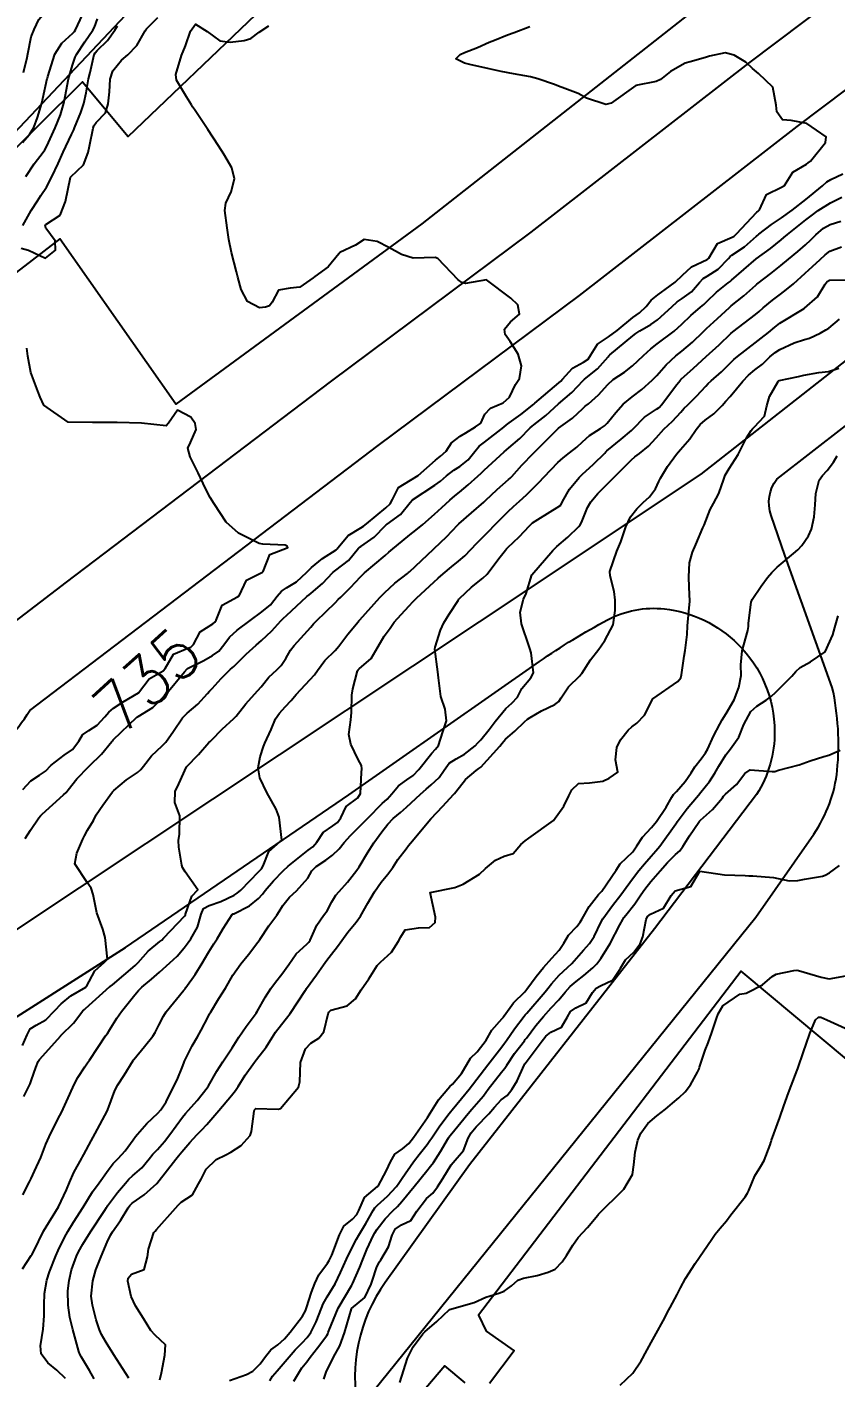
# Model space of a CAD drawing. Header units: metres. Extents: x 307586 to 320046, y 7427249 to 7434250.
# Drawn here: x 315434.2 to 315500.2, y 7432229.3 to 7432339.4 of the extents above; entities that cross this region are included whole.
import ezdxf
from ezdxf.enums import TextEntityAlignment as Align

# ---------------------------------------------------------------- set-up
doc = ezdxf.new("R2010")
doc.units = ezdxf.units.M
doc.header["$MEASUREMENT"] = 0
for name, color, linetype in [('Cotas', 45, 'Continuous'), ('Curvas de Nivel 1m', 11, 'Continuous'), ('Curvas de Nivel 5m', 15, 'Continuous'), ('Divisa', 42, 'FENCELINE2'), ('Edificações', 30, 'Continuous'), ('Vias Primárias', 230, 'Continuous')]:
    doc.layers.add(name, color=color, linetype=linetype)
doc.styles.add('Style-STANDARD', font='STANDARD.shx')
doc.linetypes.add('FENCELINE2', pattern='A,0.25,-0.1,[132,ltypeshp.shx,S=0.1,R=0,X=-0.1,Y=0],-0.1,1', length=1.45)

msp = doc.modelspace()

# ---------------------------------------------------------------- linework, layer by layer
at = {"layer": 'Curvas de Nivel 1m', "flags": 128}
for points, elevation in [([(315433.93, 7432335.65), (315434.24, 7432336.87), (315434.29, 7432337.18), (315434.58, 7432338.56), (315434.82, 7432339.17), (315435.19, 7432339.96), (315435.99, 7432340.9), (315436.18, 7432341.16), (315436.2, 7432341.36), (315436.01, 7432343.16), (315434.03, 7432344.19)], 731), ([(315433.86, 7432329.95), (315434.44, 7432330.6), (315434.79, 7432331.17), (315435.08, 7432331.97), (315435.44, 7432333.16), (315435.53, 7432333.53), (315435.88, 7432335.16), (315435.89, 7432335.19), (315435.92, 7432335.32), (315436.49, 7432337.15), (315437.06, 7432338.04), (315437.97, 7432338.85), (315438.11, 7432338.99), (315438.19, 7432339.13), (315438.75, 7432340.36)], 732), ([(315433.85, 7432256.29), (315434.25, 7432257.17), (315434.5, 7432257.65), (315434.99, 7432257.96), (315435.77, 7432258.38), (315436.51, 7432259.14), (315437.02, 7432259.69), (315437.82, 7432260.33), (315439.03, 7432261.05), (315439.08, 7432261.11), (315439.76, 7432262.39), (315440.55, 7432263.1), (315440.81, 7432263.34), (315440.6, 7432265.09), (315440.42, 7432265.77), (315439.94, 7432267.1), (315439.62, 7432268.61), (315439.48, 7432269.11), (315439.14, 7432269.58), (315438.12, 7432271.12), (315438.3, 7432271.98), (315438.79, 7432273.11), (315438.91, 7432273.38), (315439.18, 7432273.84), (315439.65, 7432274.65), (315439.87, 7432275.1), (315440.42, 7432275.89), (315441.22, 7432276.97), (315441.32, 7432277.09), (315442.34, 7432277.97), (315443.25, 7432278.57), (315443.52, 7432278.79), (315443.74, 7432279.06), (315444.4, 7432279.91), (315445.27, 7432280.72), (315445.56, 7432281.04), (315446.18, 7432281.92), (315446.93, 7432283.02), (315447.1, 7432283.21), (315447.3, 7432283.4), (315448.17, 7432284.14), (315448.97, 7432284.99), (315449.13, 7432285.18), (315449.33, 7432285.4), (315450.09, 7432286.23), (315450.84, 7432286.98), (315451.11, 7432287.21), (315451.35, 7432287.45), (315452.11, 7432288.21), (315452.94, 7432288.95), (315453.38, 7432289.31), (315454.22, 7432290.1), (315454.96, 7432290.92), (315455.17, 7432291.15), (315455.4, 7432291.37), (315457.08, 7432292.9), (315457.26, 7432293.05), (315457.42, 7432293.17), (315458.34, 7432293.97), (315459.2, 7432294.87), (315459.33, 7432294.99), (315459.44, 7432295.07), (315460.46, 7432295.86), (315461.3, 7432296.85), (315461.38, 7432296.94), (315461.47, 7432296.99), (315462.57, 7432297.74), (315463.49, 7432298.71), (315463.54, 7432298.77), (315463.62, 7432298.82), (315464.71, 7432299.6), (315465.51, 7432300.59), (315465.7, 7432300.8), (315467.53, 7432302), (315467.97, 7432302.33), (315468.47, 7432302.76), (315469.08, 7432303.22), (315469.55, 7432303.52), (315470.24, 7432304.06), (315470.77, 7432304.74), (315471.13, 7432305.17), (315471.57, 7432305.49), (315473.15, 7432306.71), (315473.38, 7432306.91), (315473.59, 7432307.07), (315474.53, 7432307.76), (315475.61, 7432308.61), (315475.65, 7432308.64), (315475.69, 7432308.68), (315477.63, 7432310.33), (315477.8, 7432310.48), (315477.93, 7432310.65), (315478.75, 7432311.54), (315479.65, 7432312.03), (315480.02, 7432312.26), (315480.26, 7432312.62), (315480.8, 7432313.49), (315481.68, 7432314.09), (315482.4, 7432314.6), (315483.69, 7432315.68), (315484.22, 7432316.06), (315484.78, 7432316.57), (315485.18, 7432317.09), (315485.72, 7432317.52), (315486.32, 7432317.96), (315487.13, 7432318.54), (315487.74, 7432319.12), (315488.46, 7432319.81), (315489.75, 7432320.4), (315489.83, 7432320.44), (315489.88, 7432320.51), (315490.58, 7432321.69), (315491.78, 7432322.23), (315491.95, 7432322.31), (315492.13, 7432322.48), (315493.8, 7432324.25), (315493.91, 7432324.35), (315494.01, 7432324.46), (315494.58, 7432325.69), (315495.82, 7432326.29), (315496.07, 7432326.44), (315496.74, 7432327.53), (315497.85, 7432328.18), (315498, 7432328.27), (315498.18, 7432328.42), (315499.41, 7432329.94), (315499.47, 7432330.4), (315497.89, 7432331.48), (315496.59, 7432331.73), (315495.89, 7432331.8), (315495.44, 7432332.44), (315495.37, 7432332.98), (315495.1, 7432334.45), (315493.93, 7432335.57), (315493.45, 7432335.98), (315492.91, 7432336.48), (315491.95, 7432337.07), (315491.21, 7432337.24), (315489.95, 7432336.99), (315489.6, 7432336.86), (315488.36, 7432336.53), (315487.94, 7432336.4), (315486.76, 7432335.73), (315485.93, 7432335.08), (315485.58, 7432334.91), (315483.92, 7432334.58), (315481.91, 7432333.14), (315481.48, 7432333.05), (315479.91, 7432333.55), (315479.21, 7432333.93), (315477.92, 7432334.43), (315477.75, 7432334.49), (315477.28, 7432334.67), (315475.93, 7432335.14), (315475.32, 7432335.29), (315473.93, 7432335.54), (315472.94, 7432335.72), (315471.94, 7432335.95), (315470.37, 7432336.31), (315469.94, 7432336.42), (315469.22, 7432336.76), (315469.58, 7432337.12), (315469.95, 7432337.27), (315471, 7432337.7), (315471.96, 7432338.11), (315472.4, 7432338.29), (315473.44, 7432338.71), (315473.98, 7432338.92), (315475.27, 7432339.4)], 737), ([(315433.88, 7432323.18), (315434.58, 7432324.39), (315435.08, 7432325.17), (315435.37, 7432325.61), (315435.81, 7432326.31), (315436.26, 7432327.15), (315436.76, 7432328.22), (315437.18, 7432329.14), (315437.87, 7432330.59), (315438.04, 7432330.96), (315438.11, 7432331.13), (315438.61, 7432332.4), (315438.86, 7432333.12), (315439.05, 7432333.98), (315439.26, 7432335.12), (315439.39, 7432335.66), (315439.72, 7432337.11), (315439.79, 7432337.26), (315439.95, 7432337.45), (315440.8, 7432338.26), (315441.4, 7432339.1), (315441.61, 7432339.46)], 734), ([(315434.07, 7432273.17), (315434.51, 7432273.84), (315435.2, 7432274.85), (315435.33, 7432275.03), (315435.46, 7432275.16), (315437.22, 7432276.73), (315437.42, 7432276.93), (315437.58, 7432277.13), (315438.3, 7432278.05), (315439.25, 7432279.03), (315439.29, 7432279.07), (315439.33, 7432279.11), (315440.31, 7432280.05), (315441.15, 7432281.09), (315441.21, 7432281.15), (315441.27, 7432281.21), (315443.2, 7432283.06), (315443.25, 7432283.11), (315443.29, 7432283.13), (315444.51, 7432283.85), (315445.32, 7432284.68), (315445.48, 7432284.88), (315445.63, 7432285.04), (315447.09, 7432286.76), (315447.3, 7432287.01), (315447.32, 7432287.03), (315447.34, 7432287.05), (315448.65, 7432287.7), (315449.36, 7432288.09), (315449.89, 7432288.46), (315450.3, 7432288.98), (315450.76, 7432289.6), (315451.38, 7432290.17), (315452.44, 7432290.95), (315453.4, 7432291.65), (315454.1, 7432292.24), (315454.65, 7432292.93), (315454.99, 7432293.36), (315455.42, 7432293.62), (315456.22, 7432294.12), (315457.07, 7432294.9), (315457.45, 7432295.27), (315458.34, 7432296), (315459.46, 7432296.72), (315459.54, 7432296.79), (315459.61, 7432296.87), (315460.44, 7432297.9), (315461.49, 7432298.51), (315461.7, 7432298.64), (315461.94, 7432298.84), (315463.51, 7432300.15), (315463.86, 7432300.46), (315464.06, 7432300.81), (315464.54, 7432301.8), (315465.53, 7432302.41), (315466.15, 7432302.79), (315467.56, 7432304.04), (315467.97, 7432304.35), (315468.43, 7432304.76), (315468.88, 7432305.45), (315469.58, 7432305.98), (315470.05, 7432306.27), (315470.83, 7432306.74), (315471.26, 7432307.06), (315471.6, 7432307.78), (315472.07, 7432308.26), (315473.1, 7432308.71), (315473.62, 7432309.16), (315474.11, 7432310.21), (315474.43, 7432310.69), (315474.6, 7432311.73), (315474.33, 7432312.69), (315473.67, 7432313.72), (315473.26, 7432314.28), (315473.21, 7432314.71), (315473.69, 7432315.3), (315474.44, 7432315.95), (315474.28, 7432316.69), (315473.71, 7432317.25), (315471.73, 7432318.73), (315470.02, 7432318.45), (315469.73, 7432318.53), (315469.41, 7432318.75), (315467.75, 7432320.49), (315467.54, 7432320.56), (315465.75, 7432320.5), (315464.81, 7432320.81), (315463.76, 7432321.38), (315462.8, 7432321.87), (315461.76, 7432322.04), (315461.04, 7432321.58), (315459.75, 7432320.96), (315459.7, 7432320.92), (315459.67, 7432320.87), (315458.82, 7432319.8), (315457.73, 7432319), (315457.59, 7432318.89), (315456.49, 7432318.14), (315455.72, 7432318.06), (315454.76, 7432317.89), (315454.24, 7432316.93), (315454.01, 7432316.63), (315453.7, 7432316.52), (315453.21, 7432316.46), (315452.22, 7432316.96), (315451.72, 7432317.95), (315451.45, 7432318.97), (315451.33, 7432319.38), (315450.92, 7432320.98), (315450.71, 7432322.03), (315450.56, 7432322.98), (315450.38, 7432324.4), (315450.47, 7432324.98), (315450.89, 7432325.91), (315451.16, 7432326.98), (315450.94, 7432327.87), (315450.3, 7432328.99), (315449.86, 7432329.66), (315448.99, 7432331), (315447.89, 7432332.64), (315447.74, 7432332.86), (315447.65, 7432333.01), (315447.26, 7432333.66), (315446.43, 7432335.03), (315446.38, 7432335.49), (315446.84, 7432337.03), (315447.16, 7432337.82), (315447.58, 7432339.02), (315447.98, 7432339.6), (315448.93, 7432339), (315449.96, 7432338.24), (315450.82, 7432338.12), (315451.96, 7432338.26), (315452.49, 7432338.43), (315453.19, 7432338.95), (315453.98, 7432339.46)], 736), ([(315434.14, 7432327.18), (315434.81, 7432328.2), (315435.54, 7432329.16), (315435.68, 7432329.34), (315435.86, 7432329.64), (315436.53, 7432331.15), (315436.95, 7432332.21), (315437.24, 7432333.14), (315437.35, 7432333.69), (315437.61, 7432335.13), (315437.93, 7432336.25), (315438.15, 7432336.91), (315438.26, 7432337.13), (315438.94, 7432338.14), (315439.61, 7432339.11), (315439.73, 7432339.36), (315439.98, 7432340.02)], 733), ([(315433.96, 7432252.13), (315434.48, 7432253.16), (315434.61, 7432253.49), (315434.95, 7432254.5), (315435.13, 7432254.99), (315435.25, 7432255.16), (315436.98, 7432257.08), (315437, 7432257.11), (315437.02, 7432257.13), (315438.02, 7432258.1), (315438.8, 7432259.11), (315438.91, 7432259.22), (315439.01, 7432259.3), (315441, 7432261.09), (315441.02, 7432261.1), (315441.2, 7432261.25), (315443.05, 7432262.82), (315443.18, 7432262.93), (315443.31, 7432263.06), (315444.13, 7432263.99), (315445.08, 7432264.76), (315445.23, 7432264.89), (315445.37, 7432265.04), (315447.1, 7432266.87), (315447.16, 7432266.95), (315447.17, 7432267.01), (315447.67, 7432268.46), (315448.16, 7432269), (315447.15, 7432270.45), (315446.93, 7432270.8), (315446.86, 7432271.01), (315446.61, 7432272.46), (315446.59, 7432273.02), (315446.67, 7432273.53), (315446.7, 7432275.02), (315446.3, 7432276.11), (315446.33, 7432277.02), (315446.61, 7432277.64), (315447.25, 7432279.01), (315448.24, 7432280.02), (315449.07, 7432280.99), (315449.17, 7432281.09), (315449.28, 7432281.2), (315450.17, 7432282.1), (315451.12, 7432282.97), (315451.21, 7432283.06), (315451.3, 7432283.16), (315452.09, 7432284.17), (315452.81, 7432284.95), (315453.33, 7432285.55), (315453.96, 7432286.32), (315454.62, 7432286.93), (315454.98, 7432287.29), (315455.36, 7432287.86), (315455.75, 7432288.53), (315456.04, 7432288.91), (315457.39, 7432290.42), (315457.61, 7432290.67), (315457.83, 7432290.89), (315458.63, 7432291.65), (315459.41, 7432292.43), (315459.62, 7432292.66), (315459.84, 7432292.87), (315460.64, 7432293.64), (315461.44, 7432294.51), (315461.61, 7432294.68), (315461.79, 7432294.84), (315463.46, 7432296.25), (315463.76, 7432296.52), (315464.09, 7432296.81), (315464.85, 7432297.43), (315465.48, 7432297.94), (315465.96, 7432298.32), (315466.53, 7432298.78), (315467.5, 7432299.62), (315468.1, 7432300.17), (315468.75, 7432300.76), (315469.16, 7432301.11), (315469.52, 7432301.41), (315470.25, 7432302.03), (315471.04, 7432302.73), (315471.3, 7432302.98), (315471.55, 7432303.22), (315473.17, 7432304.71), (315473.57, 7432305.03), (315474.46, 7432305.81), (315475.31, 7432306.68), (315475.45, 7432306.81), (315475.59, 7432306.91), (315476.58, 7432307.68), (315477.61, 7432308.63), (315478.71, 7432309.55), (315479.63, 7432310.53), (315479.68, 7432310.58), (315479.74, 7432310.63), (315480.79, 7432311.47), (315481.66, 7432312.47), (315481.73, 7432312.54), (315481.81, 7432312.61), (315483.68, 7432314.16), (315483.91, 7432314.35), (315484.24, 7432314.57), (315485.15, 7432315.1), (315485.69, 7432315.48), (315486.86, 7432316.54), (315487.3, 7432316.95), (315487.71, 7432317.23), (315488.47, 7432317.77), (315489.12, 7432318.52), (315489.41, 7432318.84), (315489.74, 7432319.03), (315490.64, 7432319.6), (315491.49, 7432320.49), (315491.61, 7432320.64), (315491.76, 7432320.74), (315492.8, 7432321.44), (315493.78, 7432322.3), (315493.87, 7432322.37), (315493.97, 7432322.46), (315495, 7432323.24), (315495.8, 7432323.79), (315496.68, 7432324.43), (315497.81, 7432325.3), (315499.15, 7432326.4), (315499.5, 7432326.72), (315499.83, 7432326.92), (315500.83, 7432327.39)], 738), ([(315433.89, 7432244.1), (315434.42, 7432245.16), (315434.56, 7432245.45), (315434.85, 7432246.03), (315435.37, 7432247.15), (315435.78, 7432248.24), (315436.17, 7432249.14), (315436.91, 7432250.58), (315437.1, 7432250.94), (315437.19, 7432251.13), (315437.72, 7432252.33), (315438.07, 7432253.12), (315438.38, 7432253.68), (315438.95, 7432254.56), (315439.18, 7432254.89), (315439.33, 7432255.1), (315440.01, 7432256.13), (315440.65, 7432257.08), (315440.79, 7432257.28), (315440.99, 7432257.59), (315441.56, 7432258.52), (315441.94, 7432259.07), (315443.03, 7432260.41), (315443.32, 7432260.77), (315443.61, 7432261.05), (315444.4, 7432261.69), (315445.05, 7432262.26), (315445.89, 7432263.03), (315446.49, 7432263.59), (315447.07, 7432264.26), (315447.39, 7432264.7), (315447.59, 7432265), (315448.14, 7432265.95), (315448.44, 7432267), (315448.64, 7432267.47), (315449.11, 7432267.7), (315450.06, 7432268.04), (315451.13, 7432268.55), (315451.38, 7432268.71), (315451.67, 7432268.96), (315453.15, 7432270.48), (315453.38, 7432270.71), (315453.5, 7432270.94), (315453.97, 7432272.12), (315454.88, 7432272.92), (315455.04, 7432273.05), (315454.82, 7432274.92), (315454.57, 7432275.57), (315453.8, 7432276.93), (315453.24, 7432278.13), (315453.11, 7432278.94), (315453.26, 7432279.84), (315453.53, 7432280.68), (315453.63, 7432280.94), (315454.15, 7432282.07), (315454.51, 7432282.93), (315454.83, 7432283.4), (315455.31, 7432283.92), (315455.79, 7432284.44), (315456.19, 7432284.91), (315457.34, 7432286.14), (315457.7, 7432286.53), (315457.95, 7432286.88), (315458.54, 7432287.69), (315459.37, 7432288.52), (315459.54, 7432288.69), (315459.69, 7432288.87), (315460.41, 7432289.83), (315461.25, 7432290.85), (315461.32, 7432290.92), (315461.39, 7432291), (315463.03, 7432292.83), (315463.22, 7432293.02), (315463.42, 7432293.21), (315464.25, 7432293.99), (315465.29, 7432294.8), (315465.38, 7432294.87), (315465.44, 7432294.93), (315467.4, 7432296.77), (315467.43, 7432296.8), (315467.46, 7432296.83), (315468.47, 7432297.77), (315469.39, 7432298.75), (315469.44, 7432298.81), (315469.49, 7432298.85), (315470.51, 7432299.73), (315471.51, 7432300.6), (315471.65, 7432300.73), (315472.6, 7432301.64), (315473.54, 7432302.45), (315473.67, 7432302.57), (315473.8, 7432302.7), (315474.63, 7432303.61), (315475.56, 7432304.6), (315475.64, 7432304.68), (315477.58, 7432306.62), (315477.6, 7432306.63), (315477.62, 7432306.65), (315478.76, 7432307.47), (315479.61, 7432308.25), (315479.8, 7432308.43), (315480.05, 7432308.63), (315480.88, 7432309.36), (315481.63, 7432310.21), (315482.07, 7432310.6), (315483.01, 7432311.22), (315483.65, 7432311.73), (315484.09, 7432312.14), (315484.54, 7432312.57), (315485.14, 7432313.1), (315485.67, 7432313.51), (315487.04, 7432314.54), (315487.69, 7432315.11), (315488.4, 7432315.82), (315489.2, 7432316.52), (315489.47, 7432316.74), (315489.71, 7432316.97), (315490.5, 7432317.72), (315491.45, 7432318.49), (315491.61, 7432318.61), (315491.74, 7432318.72), (315493.75, 7432320.46), (315494.91, 7432321.3), (315495.78, 7432322), (315496.01, 7432322.2), (315496.29, 7432322.43), (315497.8, 7432323.63), (315498.23, 7432323.97), (315498.81, 7432324.4), (315499.81, 7432325.02), (315500.73, 7432325.47)], 739), ([(315437.38, 7432229.12), (315436.66, 7432229.8), (315435.93, 7432230.4), (315435.39, 7432231.15), (315435.32, 7432231.79), (315435.54, 7432233.15), (315435.63, 7432234.23), (315435.62, 7432235.15), (315435.65, 7432236.07), (315435.85, 7432237.14), (315436.07, 7432237.83), (315436.58, 7432239.13), (315436.78, 7432239.57), (315437.29, 7432240.62), (315437.57, 7432241.12), (315438.03, 7432241.89), (315438.81, 7432243.11), (315439.58, 7432244.35), (315440.13, 7432245.09), (315440.85, 7432246.11), (315441.27, 7432246.66), (315441.67, 7432247.07), (315442.23, 7432247.71), (315442.89, 7432248.6), (315443.09, 7432248.86), (315443.25, 7432249.06), (315444.02, 7432249.93), (315444.91, 7432250.77), (315445.15, 7432251.04), (315445.58, 7432251.69), (315446.25, 7432253.02), (315446.48, 7432253.48), (315446.96, 7432254.62), (315447.05, 7432254.92), (315447.09, 7432255.01), (315447.72, 7432256.25), (315448.15, 7432257), (315448.45, 7432257.53), (315449.01, 7432258.63), (315449.13, 7432258.87), (315449.2, 7432258.99), (315449.88, 7432260.12), (315450.42, 7432260.98), (315450.65, 7432261.36), (315451.04, 7432262.03), (315451.68, 7432262.96), (315452.31, 7432263.71), (315453.08, 7432264.72), (315453.17, 7432264.85), (315453.23, 7432264.94), (315453.98, 7432266.05), (315454.61, 7432266.92), (315454.81, 7432267.22), (315455.11, 7432267.71), (315455.65, 7432268.39), (315456.24, 7432268.9), (315457.14, 7432269.94), (315457.49, 7432270.55), (315457.82, 7432270.88), (315458.62, 7432271.41), (315459.16, 7432271.82), (315459.7, 7432272.33), (315460.13, 7432272.86), (315460.63, 7432273.41), (315461.19, 7432273.95), (315462.04, 7432274.84), (315463.21, 7432276.02), (315463.64, 7432276.39), (315464.02, 7432276.81), (315464.56, 7432277.48), (315465.24, 7432277.95), (315465.74, 7432278.3), (315466.22, 7432278.79), (315467.27, 7432280.12), (315467.58, 7432280.45), (315467.83, 7432280.76), (315468.18, 7432281.87), (315468.47, 7432282.76), (315468.36, 7432283.71), (315468.01, 7432284.76), (315467.82, 7432286.28), (315467.77, 7432286.77), (315467.53, 7432288.61), (315467.55, 7432288.77), (315467.98, 7432290.17), (315468.25, 7432290.76), (315468.7, 7432291.46), (315469.42, 7432292.59), (315469.48, 7432292.69), (315469.52, 7432292.75), (315470.51, 7432293.66), (315471.44, 7432294.4), (315471.79, 7432294.72), (315472.75, 7432296.01), (315473.28, 7432296.7), (315473.36, 7432296.8), (315473.47, 7432296.9), (315474.4, 7432297.77), (315475.25, 7432298.68), (315475.37, 7432298.81), (315475.5, 7432298.91), (315476.15, 7432299.32), (315477.51, 7432300.16), (315477.79, 7432300.37), (315477.95, 7432300.65), (315478.5, 7432301.67), (315479.31, 7432302.63), (315479.43, 7432302.74), (315479.55, 7432302.85), (315480.47, 7432303.71), (315481.38, 7432304.61), (315481.47, 7432304.7), (315481.56, 7432304.78), (315482.73, 7432305.75), (315483.58, 7432306.46), (315483.65, 7432306.52), (315483.7, 7432306.58), (315484.63, 7432307.54), (315485.61, 7432308.18), (315485.83, 7432308.34), (315486.02, 7432308.55), (315487.28, 7432310.19), (315487.55, 7432310.53), (315487.59, 7432310.58), (315487.63, 7432310.63), (315488.63, 7432311.54), (315489.66, 7432312.49), (315490.72, 7432313.45), (315491.68, 7432314.36), (315491.84, 7432314.49), (315493.7, 7432315.91), (315493.99, 7432316.16), (315494.33, 7432316.45), (315495.08, 7432317.08), (315495.72, 7432317.57), (315496.22, 7432317.94), (315496.79, 7432318.42), (315497.74, 7432319.28), (315498.33, 7432319.82), (315498.97, 7432320.4), (315499.38, 7432320.77), (315499.76, 7432321.07), (315500.71, 7432321.44)], 741), ([(315439.7, 7432229.09), (315439.33, 7432229.77), (315438.67, 7432230.87), (315438.54, 7432231.11), (315438.47, 7432231.32), (315437.97, 7432233.12), (315437.73, 7432234.1), (315437.58, 7432235.12), (315437.56, 7432236.29), (315437.66, 7432237.12), (315437.87, 7432238), (315438.26, 7432239.12), (315438.42, 7432239.47), (315438.78, 7432240.08), (315439.41, 7432241.1), (315440.59, 7432242.86), (315440.73, 7432243.08), (315440.77, 7432243.13), (315440.81, 7432243.2), (315441.62, 7432244.29), (315442.26, 7432245.07), (315442.53, 7432245.38), (315442.85, 7432245.66), (315443.6, 7432246.31), (315444.21, 7432247.05), (315444.5, 7432247.42), (315444.87, 7432247.81), (315445.46, 7432248.46), (315445.88, 7432249.03), (315446.91, 7432250.45), (315447.17, 7432250.75), (315447.41, 7432251.01), (315448.12, 7432251.8), (315448.93, 7432252.83), (315449.04, 7432252.99), (315449.72, 7432254.21), (315450.22, 7432254.97), (315450.97, 7432256.1), (315451.51, 7432256.96), (315452.11, 7432257.84), (315452.93, 7432258.94), (315453.01, 7432259.07), (315453.69, 7432260.27), (315454.12, 7432260.93), (315454.51, 7432261.45), (315455.04, 7432262.11), (315455.59, 7432262.91), (315456.2, 7432263.77), (315457.08, 7432264.56), (315457.24, 7432264.73), (315457.33, 7432264.89), (315457.88, 7432266.1), (315458.43, 7432266.88), (315458.72, 7432267.27), (315459.12, 7432268), (315459.45, 7432268.55), (315459.7, 7432268.86), (315460.38, 7432269.62), (315461.15, 7432270.58), (315461.33, 7432270.85), (315462.01, 7432272), (315462.55, 7432272.83), (315463.19, 7432273.72), (315463.67, 7432274.34), (315464.11, 7432274.81), (315464.72, 7432275.3), (315465.21, 7432275.72), (315466.36, 7432276.78), (315466.82, 7432277.19), (315467.23, 7432277.54), (315467.86, 7432278.15), (315468.28, 7432278.76), (315468.7, 7432279.31), (315469.26, 7432279.67), (315469.95, 7432280.05), (315470.8, 7432280.73), (315471.03, 7432280.98), (315471.28, 7432281.23), (315471.96, 7432282.06), (315472.43, 7432282.71), (315473.31, 7432283.77), (315473.8, 7432284.21), (315474.27, 7432284.69), (315474.62, 7432285.4), (315475.34, 7432286.29), (315475.56, 7432286.68), (315475.37, 7432288.33), (315475.27, 7432288.68), (315475.21, 7432288.84), (315474.59, 7432290.69), (315474.47, 7432291.63), (315474.75, 7432292.69), (315474.97, 7432293.15), (315475.44, 7432294.68), (315477.15, 7432296.65), (315477.3, 7432296.82), (315477.47, 7432296.99), (315478.37, 7432297.75), (315479.26, 7432298.63), (315479.37, 7432298.76), (315479.5, 7432298.96), (315479.97, 7432300.16), (315480.24, 7432300.62), (315480.83, 7432301.32), (315481.53, 7432302.03), (315481.83, 7432302.31), (315482.1, 7432302.6), (315483.56, 7432304.07), (315483.83, 7432304.3), (315484.22, 7432304.57), (315484.97, 7432305.16), (315485.58, 7432305.85), (315486.21, 7432306.55), (315486.93, 7432307.2), (315487.6, 7432307.94), (315487.88, 7432308.26), (315488.15, 7432308.52), (315488.88, 7432309.26), (315489.63, 7432310.07), (315489.84, 7432310.29), (315490.08, 7432310.51), (315490.91, 7432311.24), (315491.66, 7432311.97), (315491.92, 7432312.23), (315492.22, 7432312.48), (315493.67, 7432313.6), (315494.16, 7432313.98), (315494.75, 7432314.45), (315495.26, 7432314.88), (315495.69, 7432315.2), (315497.67, 7432316.41), (315497.69, 7432316.43), (315497.7, 7432316.43), (315498.76, 7432317.36), (315499.38, 7432318.39), (315499.53, 7432318.6), (315499.74, 7432318.7), (315501.36, 7432318.75)], 742), ([(315442.55, 7432229.16), (315441.31, 7432231.07), (315440.68, 7432232.07), (315440.32, 7432232.72), (315440.16, 7432233.09), (315439.87, 7432233.92), (315439.57, 7432235.1), (315439.48, 7432235.85), (315439.59, 7432237.1), (315439.85, 7432238), (315440.28, 7432239.09), (315440.78, 7432240.24), (315441.05, 7432240.82), (315441.2, 7432241.08), (315441.85, 7432242.02), (315442.49, 7432243.06), (315442.63, 7432243.25), (315442.82, 7432243.43), (315443.78, 7432244.1), (315444.82, 7432245.04), (315446.38, 7432247.02), (315446.59, 7432247.29), (315446.87, 7432247.63), (315447.52, 7432248.37), (315448.1, 7432249), (315448.49, 7432249.41), (315448.9, 7432249.84), (315449.89, 7432250.98), (315450.93, 7432252.2), (315451.26, 7432252.62), (315451.47, 7432252.95), (315452.03, 7432253.87), (315452.79, 7432254.94), (315452.97, 7432255.15), (315453.76, 7432256.15), (315454.24, 7432256.93), (315454.52, 7432257.39), (315455, 7432258.01), (315455.42, 7432258.51), (315455.71, 7432258.91), (315456.95, 7432260.81), (315457.01, 7432260.89), (315457.03, 7432260.93), (315457.87, 7432262.06), (315458.42, 7432262.88), (315458.69, 7432263.25), (315459.07, 7432263.75), (315459.57, 7432264.37), (315459.92, 7432264.86), (315460.42, 7432265.53), (315461.1, 7432266.35), (315461.45, 7432266.84), (315462.06, 7432267.9), (315462.6, 7432268.83), (315463.14, 7432269.61), (315463.69, 7432270.27), (315464.08, 7432270.81), (315464.51, 7432271.46), (315465.18, 7432272.34), (315465.38, 7432272.6), (315465.53, 7432272.79), (315467.2, 7432274.77), (315468.17, 7432275.81), (315469.04, 7432276.75), (315469.12, 7432276.85), (315469.23, 7432276.99), (315470.01, 7432277.98), (315470.88, 7432278.73), (315471.11, 7432278.88), (315471.26, 7432279), (315472.81, 7432280.71), (315473.02, 7432280.96), (315473.28, 7432281.27), (315474.05, 7432281.93), (315474.83, 7432282.68), (315475.09, 7432282.9), (315475.31, 7432283.05), (315476.22, 7432283.58), (315477.32, 7432284.11), (315477.63, 7432284.34), (315477.82, 7432284.65), (315478.42, 7432285.55), (315479.34, 7432286.45), (315479.44, 7432286.54), (315479.51, 7432286.63), (315480.23, 7432287.75), (315480.9, 7432288.61), (315481.1, 7432288.89), (315481.38, 7432289.32), (315482.07, 7432290.6), (315482.24, 7432291.77), (315482.23, 7432292.6), (315482.16, 7432293.33), (315481.82, 7432294.6), (315481.81, 7432294.96), (315482.37, 7432296.6), (315482.7, 7432297.37), (315483.12, 7432298.59), (315483.5, 7432299.4), (315484.01, 7432300.07), (315484.52, 7432300.57), (315485.03, 7432301.05), (315485.53, 7432301.7), (315485.81, 7432302.29), (315485.93, 7432302.55), (315486.51, 7432303.51), (315487.24, 7432304.53), (315487.57, 7432304.91), (315488.33, 7432305.77), (315488.85, 7432306.52), (315489.18, 7432306.93), (315489.59, 7432307.28), (315490.29, 7432307.81), (315490.96, 7432308.5), (315491.27, 7432308.84), (315491.62, 7432309.22), (315492.66, 7432310.47), (315493.13, 7432310.97), (315493.65, 7432311.39), (315494.25, 7432311.86), (315494.87, 7432312.45), (315495.29, 7432312.82), (315495.67, 7432313.07), (315496.84, 7432313.59), (315497.68, 7432313.86), (315498.09, 7432313.99), (315498.96, 7432314.4), (315499.43, 7432314.65), (315499.69, 7432314.8), (315500.55, 7432315.53)], 743), ([(315445.06, 7432229.03), (315445.21, 7432229.58), (315445.49, 7432231.03), (315445.54, 7432231.89), (315444.69, 7432232.67), (315444.34, 7432233.04), (315443.73, 7432234.02), (315443.09, 7432235.06), (315442.73, 7432235.81), (315442.47, 7432237.06), (315442.5, 7432237.31), (315442.75, 7432237.65), (315443.79, 7432238.02), (315444.07, 7432239.05), (315444.15, 7432239.67), (315444.58, 7432241.04), (315444.68, 7432241.16), (315444.8, 7432241.27), (315446.35, 7432243.02), (315446.56, 7432243.27), (315446.82, 7432243.52), (315447.73, 7432244.1), (315448.24, 7432245), (315448.44, 7432245.4), (315448.86, 7432246.2), (315449.67, 7432246.98), (315450.46, 7432247.37), (315450.87, 7432247.6), (315451.7, 7432248.13), (315452.44, 7432248.94), (315452.56, 7432249.28), (315452.77, 7432250.94), (315452.81, 7432251.05), (315452.91, 7432251.15), (315454.74, 7432251.1), (315454.92, 7432251.16), (315456.39, 7432252.9), (315456.51, 7432253.33), (315456.56, 7432254.9), (315456.97, 7432256.02), (315457.4, 7432256.47), (315458.04, 7432256.88), (315458.45, 7432257.41), (315458.82, 7432258.87), (315458.87, 7432259.01), (315459.02, 7432259.16), (315460.35, 7432259.53), (315461.03, 7432260.11), (315461.51, 7432260.84), (315462.14, 7432261.74), (315462.81, 7432262.82), (315463.07, 7432263.08), (315463.99, 7432263.9), (315464.55, 7432264.81), (315464.73, 7432265.16), (315465.09, 7432265.72), (315466.19, 7432265.88), (315467.09, 7432265.92), (315467.54, 7432266.33), (315467.57, 7432266.77), (315467.13, 7432268.77), (315469.14, 7432269.17), (315469.84, 7432269.45), (315471.15, 7432270.27), (315471.65, 7432270.72), (315472.47, 7432271.4), (315473.17, 7432271.73), (315473.9, 7432271.96), (315474.53, 7432272.69), (315474.88, 7432272.99), (315475.19, 7432273.19), (315477.2, 7432274.65), (315478.05, 7432275.81), (315478.46, 7432276.64), (315478.71, 7432277.15), (315479.24, 7432277.65), (315480.14, 7432277.72), (315481.24, 7432277.86), (315481.75, 7432278.1), (315482.46, 7432278.59), (315482.26, 7432279.59), (315482.38, 7432280.59), (315482.66, 7432281.21), (315483.29, 7432282), (315483.61, 7432282.27), (315484, 7432282.57), (315484.64, 7432283.23), (315485.32, 7432284.56), (315487.34, 7432285.98), (315487.59, 7432286.28), (315487.64, 7432286.53), (315487.86, 7432288.04), (315487.95, 7432288.52), (315488.1, 7432289.81), (315488.13, 7432290.52), (315488.26, 7432291.68), (315488.32, 7432292.52), (315488.28, 7432293.67), (315488.25, 7432294.52), (315488.31, 7432295.67), (315488.55, 7432296.52), (315488.83, 7432297.16), (315489.4, 7432298.51), (315489.43, 7432298.57), (315489.5, 7432298.72), (315490, 7432300.02), (315490.26, 7432300.5), (315490.71, 7432301.32), (315491.11, 7432302.49), (315491.22, 7432302.82), (315491.55, 7432303.35), (315492.28, 7432304.48), (315492.97, 7432305.86), (315493.33, 7432306.46), (315493.45, 7432306.6), (315493.59, 7432306.72), (315494.43, 7432307.62), (315494.61, 7432308.45), (315494.84, 7432309.23), (315495.53, 7432310.44), (315495.58, 7432310.5), (315495.63, 7432310.53), (315497.19, 7432310.86), (315497.64, 7432310.97), (315498.87, 7432311.17), (315499.65, 7432311.27), (315500.49, 7432311.54)], 744), ([(315454.06, 7432228.93), (315454.27, 7432229.31), (315454.66, 7432229.76), (315455.62, 7432230.91), (315456.11, 7432231.47), (315456.69, 7432232.05), (315457.11, 7432232.48), (315457.4, 7432232.88), (315457.84, 7432233.75), (315458.26, 7432234.87), (315458.39, 7432235.21), (315458.73, 7432235.78), (315459.37, 7432236.86), (315459.83, 7432237.78), (315460.31, 7432238.85), (315460.78, 7432239.81), (315461.12, 7432240.5), (315461.31, 7432240.83), (315461.88, 7432241.76), (315462.48, 7432242.82), (315462.61, 7432243.04), (315462.83, 7432243.26), (315463.65, 7432243.99), (315464.4, 7432244.8), (315464.59, 7432245.06), (315464.85, 7432245.47), (315465.78, 7432246.79), (315466.25, 7432247.4), (315466.88, 7432248.21), (315467.11, 7432248.54), (315467.26, 7432248.77), (315467.92, 7432249.74), (315468.69, 7432250.75), (315468.79, 7432250.88), (315468.92, 7432251.03), (315469.7, 7432251.97), (315470.33, 7432252.74), (315470.6, 7432253.08), (315470.95, 7432253.54), (315471.84, 7432254.72), (315472.98, 7432256.19), (315473.2, 7432256.48), (315473.36, 7432256.7), (315474.03, 7432257.66), (315474.8, 7432258.68), (315474.9, 7432258.8), (315475.02, 7432258.93), (315476.51, 7432260.66), (315476.75, 7432260.95), (315477.04, 7432261.33), (315477.67, 7432262.02), (315478.34, 7432262.64), (315478.71, 7432262.99), (315479.07, 7432263.4), (315479.64, 7432264.06), (315480.13, 7432264.62), (315480.52, 7432265.19), (315481.1, 7432266.37), (315481.23, 7432266.61), (315482.01, 7432267.7), (315482.7, 7432268.59), (315483.14, 7432269.19), (315483.73, 7432269.99), (315484.17, 7432270.57), (315484.62, 7432271.11), (315485.17, 7432271.74), (315485.56, 7432272.17), (315485.87, 7432272.55), (315487.2, 7432274.38), (315487.27, 7432274.47), (315487.31, 7432274.53), (315488.12, 7432275.61), (315488.87, 7432276.51), (315489.03, 7432276.71), (315489.23, 7432276.95), (315489.93, 7432277.82), (315490.36, 7432278.5), (315490.69, 7432279.07), (315491.27, 7432280), (315491.65, 7432280.48), (315492.32, 7432281.44), (315492.74, 7432282.47), (315493.31, 7432283.53), (315493.8, 7432283.97), (315494.56, 7432284.45), (315494.99, 7432284.78), (315495.33, 7432285.09), (315496.67, 7432286.42), (315496.98, 7432286.79), (315497.35, 7432287.12), (315498.19, 7432287.57), (315499.37, 7432288.39), (315499.99, 7432289.78), (315500.16, 7432290.38), (315500.44, 7432291.34)], 746), ([(315456.02, 7432228.9), (315456.66, 7432229.99), (315457.06, 7432230.5), (315457.34, 7432230.88), (315457.93, 7432231.63), (315458.7, 7432232.65), (315458.79, 7432232.78), (315458.82, 7432232.87), (315458.87, 7432233.03), (315459.64, 7432234.86), (315460.74, 7432236.74), (315460.78, 7432236.8), (315460.81, 7432236.84), (315461.39, 7432238.21), (315461.63, 7432238.83), (315461.97, 7432239.64), (315462.51, 7432240.82), (315462.61, 7432241.01), (315462.8, 7432241.3), (315463.47, 7432242.16), (315464.09, 7432242.81), (315464.46, 7432243.17), (315464.83, 7432243.56), (315465.83, 7432244.79), (315466.86, 7432246.07), (315467.17, 7432246.46), (315467.4, 7432246.76), (315467.98, 7432247.65), (315468.64, 7432248.75), (315468.74, 7432248.91), (315468.9, 7432249.11), (315469.64, 7432250.01), (315470.24, 7432250.74), (315470.55, 7432251.1), (315470.92, 7432251.53), (315471.48, 7432252.18), (315471.88, 7432252.72), (315472.96, 7432254.12), (315473.22, 7432254.44), (315473.39, 7432254.7), (315474.03, 7432255.63), (315474.83, 7432256.68), (315474.9, 7432256.77), (315474.99, 7432256.89), (315475.76, 7432257.91), (315476.38, 7432258.66), (315477.02, 7432259.36), (315477.65, 7432260.02), (315478.15, 7432260.64), (315478.56, 7432261.11), (315479.05, 7432261.51), (315479.69, 7432261.99), (315480.41, 7432262.62), (315480.73, 7432262.95), (315481.07, 7432263.38), (315481.84, 7432264.6), (315482.63, 7432266.12), (315482.86, 7432266.58), (315482.95, 7432266.73), (315483.11, 7432266.92), (315483.85, 7432267.85), (315484.33, 7432268.57), (315484.66, 7432269.05), (315485.14, 7432269.66), (315485.91, 7432270.55), (315486.5, 7432271.21), (315487.17, 7432271.86), (315487.52, 7432272.18), (315487.76, 7432272.52), (315488.31, 7432273.4), (315489.07, 7432274.51), (315489.12, 7432274.59), (315489.2, 7432274.67), (315490.18, 7432275.53), (315491, 7432276.49), (315491.09, 7432276.63), (315491.23, 7432276.78), (315492.14, 7432277.58), (315492.81, 7432278.47), (315493.26, 7432278.77), (315495.05, 7432278.65), (315495.26, 7432278.65), (315495.57, 7432278.75), (315497.26, 7432279.17), (315498.15, 7432279.52), (315499.27, 7432279.86), (315499.67, 7432279.98), (315500.6, 7432280.38)], 747), ([(315458.45, 7432229.08), (315458.66, 7432229.64), (315459.24, 7432230.86), (315459.76, 7432231.79), (315460.14, 7432232.85), (315460.71, 7432234.82), (315460.71, 7432234.84), (315461.81, 7432235.75), (315462.33, 7432236.82), (315462.42, 7432237.15), (315462.76, 7432238.16), (315462.97, 7432238.62), (315463.12, 7432238.82), (315463.74, 7432239.86), (315464.03, 7432240.81), (315464.29, 7432241.31), (315464.81, 7432241.66), (315465.57, 7432242.03), (315466.06, 7432242.78), (315466.83, 7432243.8), (315467.36, 7432244.24), (315467.73, 7432244.76), (315468.17, 7432245.44), (315468.86, 7432246.55), (315469.02, 7432246.75), (315469.87, 7432247.74), (315470.24, 7432248.74), (315470.47, 7432249.17), (315470.9, 7432249.66), (315471.93, 7432250.71), (315472.38, 7432251.25), (315472.93, 7432251.85), (315473.42, 7432252.21), (315473.8, 7432252.69), (315474.24, 7432253.4), (315474.8, 7432254.68), (315474.86, 7432254.79), (315474.97, 7432254.94), (315476.27, 7432256.66), (315476.58, 7432257.06), (315476.99, 7432257.37), (315477.86, 7432257.78), (315478.35, 7432258.64), (315478.6, 7432259.05), (315479.02, 7432259.36), (315479.87, 7432259.77), (315480.38, 7432260.62), (315480.68, 7432260.97), (315481.04, 7432261.15), (315482.03, 7432261.61), (315482.66, 7432262.59), (315483.07, 7432263.28), (315483.76, 7432263.89), (315484.27, 7432264.57), (315484.5, 7432265.15), (315484.77, 7432266.56), (315484.87, 7432266.8), (315485.11, 7432267.01), (315486.18, 7432267.48), (315486.8, 7432268.53), (315487.14, 7432268.9), (315488.4, 7432269.26), (315489.15, 7432270.51), (315491.15, 7432270.2), (315492.84, 7432270.15), (315493.15, 7432270.14), (315493.48, 7432270.13), (315495.15, 7432269.99), (315496.45, 7432269.73), (315497.15, 7432269.75), (315497.68, 7432269.87), (315499.15, 7432270.11), (315499.37, 7432270.17), (315499.74, 7432270.38), (315500.56, 7432270.98)], 748), ([(315464.65, 7432228.8), (315465.3, 7432230.79), (315465.75, 7432231.72), (315466.55, 7432232.77), (315466.7, 7432232.93), (315467.69, 7432233.78), (315468.72, 7432234.75), (315470.73, 7432235.33), (315471.68, 7432235.76), (315472.74, 7432236.1), (315473.19, 7432236.24), (315473.78, 7432236.69), (315474.28, 7432237.15), (315474.75, 7432237.32), (315475.88, 7432237.54), (315476.76, 7432237.79), (315477.35, 7432238.06), (315477.92, 7432238.64), (315478.27, 7432239.15), (315478.79, 7432240.01), (315479.23, 7432240.62), (315479.97, 7432241.45), (315480.82, 7432242.46), (315480.88, 7432242.54), (315480.94, 7432242.6), (315482.84, 7432244.47), (315482.9, 7432244.52), (315482.95, 7432244.58), (315483.65, 7432245.78), (315483.77, 7432246.57), (315483.86, 7432247.59), (315484.09, 7432248.57), (315484.33, 7432249.14), (315484.91, 7432249.92), (315485.63, 7432250.55), (315486.35, 7432251.11), (315486.93, 7432251.59), (315487.43, 7432252.03), (315487.94, 7432252.52), (315488.39, 7432253.07), (315488.96, 7432254.12), (315489.08, 7432254.39), (315489.12, 7432254.51), (315489.58, 7432255.9), (315489.82, 7432256.5), (315490.14, 7432257.36), (315490.51, 7432258.5), (315490.65, 7432258.86), (315491.02, 7432259.53), (315492.4, 7432260.47), (315492.93, 7432260.57), (315493.04, 7432260.6), (315494.26, 7432261.24), (315495.06, 7432261.91), (315495.38, 7432262.11), (315496.82, 7432262.41), (315497.06, 7432262.43), (315497.2, 7432262.41), (315499.06, 7432261.87), (315499.71, 7432261.73), (315501.06, 7432261.96)], 749)]:
    msp.add_lwpolyline(points, dxfattribs=dict(at, elevation=elevation))
at = {"layer": 'Curvas de Nivel 5m', "flags": 128}
for points, elevation in [([(315433.75, 7432321.31), (315434.34, 7432321.17), (315435.75, 7432320.51), (315436.55, 7432321.15), (315436.54, 7432321.93), (315435.77, 7432322.95), (315435.71, 7432323.16), (315435.73, 7432323.21), (315435.77, 7432323.25), (315436.93, 7432324), (315437.37, 7432325.14), (315437.79, 7432327.1), (315437.81, 7432327.13), (315438.84, 7432328.12), (315439.23, 7432329.12), (315439.34, 7432329.63), (315439.63, 7432331.11), (315439.69, 7432331.3), (315439.88, 7432331.57), (315440.63, 7432332.36), (315440.86, 7432333.1), (315440.95, 7432334.06), (315441.03, 7432335.1), (315441.24, 7432335.79), (315441.94, 7432336.66), (315442.45, 7432337.08), (315443.19, 7432337.84), (315443.87, 7432339.06), (315443.97, 7432339.2), (315444.9, 7432340.14)], 735), ([(315433.85, 7432238.08), (315434.57, 7432239.16), (315434.66, 7432239.28), (315434.78, 7432239.52), (315435.58, 7432241.15), (315436.81, 7432243.13), (315437.44, 7432244.52), (315437.7, 7432245.12), (315438.04, 7432245.93), (315438.71, 7432247.11), (315438.77, 7432247.21), (315438.87, 7432247.4), (315439.46, 7432248.52), (315439.79, 7432249.1), (315440.77, 7432250.94), (315440.83, 7432251.08), (315440.92, 7432251.29), (315441.4, 7432252.61), (315441.63, 7432253.07), (315442.15, 7432253.86), (315442.9, 7432255.06), (315442.92, 7432255.1), (315442.96, 7432255.15), (315443.83, 7432256.2), (315444.49, 7432257.04), (315444.68, 7432257.35), (315445, 7432257.96), (315445.36, 7432258.69), (315445.58, 7432259.03), (315447.03, 7432260.79), (315447.13, 7432260.92), (315447.19, 7432261.01), (315447.96, 7432262.09), (315448.54, 7432263), (315448.73, 7432263.32), (315449.07, 7432263.92), (315449.48, 7432264.58), (315449.74, 7432264.98), (315450.23, 7432265.84), (315450.97, 7432266.97), (315451.05, 7432267.02), (315451.1, 7432267.04), (315452.38, 7432267.68), (315453.12, 7432268.27), (315453.44, 7432268.63), (315453.68, 7432268.93), (315454.35, 7432269.71), (315455.15, 7432270.53), (315455.55, 7432270.91), (315457.17, 7432272.21), (315457.55, 7432272.5), (315457.88, 7432272.88), (315458.41, 7432273.65), (315459.19, 7432274.22), (315459.57, 7432274.49), (315459.84, 7432274.86), (315460.28, 7432275.79), (315461.22, 7432276.5), (315461.45, 7432276.85), (315461.54, 7432278.56), (315461.56, 7432278.85), (315461.54, 7432279.13), (315461.26, 7432279.63), (315460.66, 7432280.86), (315460.49, 7432281.65), (315460.65, 7432282.86), (315460.72, 7432283.44), (315460.74, 7432284.86), (315460.82, 7432285.37), (315461.2, 7432286.85), (315461.26, 7432286.94), (315461.35, 7432287.01), (315462.33, 7432287.86), (315462.9, 7432288.83), (315463.38, 7432289.68), (315463.86, 7432290.34), (315464.21, 7432290.81), (315464.76, 7432291.45), (315465.41, 7432292.14), (315465.73, 7432292.48), (315466.04, 7432292.79), (315467.44, 7432294.09), (315467.8, 7432294.41), (315468.21, 7432294.76), (315468.88, 7432295.32), (315469.45, 7432295.78), (315469.97, 7432296.23), (315470.46, 7432296.74), (315470.95, 7432297.26), (315471.48, 7432297.8), (315471.94, 7432298.27), (315472.39, 7432298.72), (315473.5, 7432299.84), (315473.94, 7432300.26), (315474.44, 7432300.69), (315475.01, 7432301.19), (315475.53, 7432301.72), (315476, 7432302.2), (315476.43, 7432302.67), (315477.55, 7432303.84), (315477.98, 7432304.22), (315478.52, 7432304.64), (315479.11, 7432305.1), (315479.57, 7432305.53), (315480.15, 7432306.05), (315481.04, 7432306.62), (315481.37, 7432306.83), (315481.59, 7432307.06), (315482.29, 7432307.92), (315482.9, 7432308.59), (315483.62, 7432309.2), (315484.4, 7432309.8), (315485.27, 7432310.56), (315485.45, 7432310.74), (315485.64, 7432310.95), (315486.4, 7432311.8), (315487.19, 7432312.54), (315487.67, 7432312.92), (315488.54, 7432313.65), (315489.43, 7432314.51), (315489.56, 7432314.64), (315489.69, 7432314.76), (315490.6, 7432315.59), (315491.56, 7432316.49), (315491.64, 7432316.56), (315491.7, 7432316.62), (315492.75, 7432317.44), (315493.73, 7432318.31), (315493.81, 7432318.38), (315493.91, 7432318.46), (315494.94, 7432319.25), (315495.75, 7432319.91), (315496.38, 7432320.43), (315497.14, 7432321.04), (315497.77, 7432321.59), (315498.2, 7432321.99), (315498.62, 7432322.4), (315499.25, 7432322.94), (315499.79, 7432323.25), (315500.66, 7432323.52)], 740), ([(315433.89, 7432277.17), (315434.53, 7432277.87), (315435.24, 7432278.33), (315435.73, 7432278.67), (315436.19, 7432279.15), (315437.26, 7432279.98), (315437.95, 7432280.44), (315438.47, 7432281.12), (315438.77, 7432281.62), (315439.28, 7432281.98), (315439.96, 7432282.43), (315440.59, 7432283.1), (315440.9, 7432283.49), (315441.3, 7432283.8), (315442.07, 7432284.32), (315443.32, 7432285.06), (315444.19, 7432286.19), (315445.34, 7432286.86), (315445.5, 7432287.04), (315446.18, 7432288.21), (315447.37, 7432288.71), (315447.59, 7432288.79), (315447.81, 7432289.01), (315448.36, 7432290.03), (315449.39, 7432290.68), (315449.56, 7432290.82), (315449.66, 7432290.99), (315450.17, 7432292.21), (315451.41, 7432292.88), (315451.54, 7432292.97), (315452.14, 7432294.25), (315453.44, 7432294.9), (315453.47, 7432294.91), (315453.5, 7432294.94), (315454.04, 7432296.35), (315455.46, 7432296.87), (315455.51, 7432296.92), (315455.46, 7432297.02), (315455.29, 7432297.09), (315453.47, 7432297.18), (315453.17, 7432297.24), (315451.48, 7432298.07), (315450.49, 7432298.98), (315449.51, 7432300.46), (315449.19, 7432300.99), (315448.81, 7432301.71), (315448.2, 7432303), (315447.55, 7432304.3), (315447.36, 7432305.01), (315447.57, 7432305.47), (315448.04, 7432306.54), (315447.95, 7432307.01), (315447.59, 7432307.54), (315446.52, 7432308.11), (315445.78, 7432307.04), (315445.58, 7432306.84), (315443.58, 7432307.06), (315441.58, 7432307.09), (315439.58, 7432307.11), (315437.58, 7432307.13), (315435.6, 7432308.52), (315435.3, 7432309.16), (315435.12, 7432309.66), (315434.55, 7432311.17), (315434.3, 7432312.52), (315434.21, 7432313.17)], 735), ([(315450.75, 7432228.96), (315452.15, 7432229.45), (315452.66, 7432229.73), (315453.26, 7432230.34), (315453.7, 7432230.93), (315454.13, 7432231.47), (315454.69, 7432231.88), (315455.24, 7432232.36), (315455.72, 7432232.9), (315456.72, 7432234.21), (315456.96, 7432234.64), (315457.05, 7432234.89), (315457.45, 7432236.17), (315457.72, 7432236.88), (315458.04, 7432237.59), (315458.77, 7432238.54), (315458.89, 7432238.75), (315458.95, 7432238.87), (315459.1, 7432239.19), (315459.73, 7432240.86), (315460.1, 7432241.56), (315460.81, 7432242.12), (315461.16, 7432242.5), (315461.31, 7432242.84), (315461.79, 7432243.88), (315462.84, 7432244.78), (315462.87, 7432244.8), (315462.88, 7432244.82), (315463.58, 7432246.09), (315463.91, 7432246.81), (315464.26, 7432247.42), (315464.88, 7432247.85), (315465.39, 7432248.29), (315465.77, 7432248.79), (315466.91, 7432250.42), (315467.05, 7432250.63), (315467.14, 7432250.77), (315467.82, 7432251.87), (315468.57, 7432252.75), (315468.75, 7432252.95), (315468.95, 7432253.14), (315469.69, 7432254.01), (315470.12, 7432254.74), (315470.43, 7432255.27), (315470.97, 7432255.78), (315471.71, 7432256.72), (315472.17, 7432257.53), (315473.01, 7432258.48), (315473.11, 7432258.6), (315473.18, 7432258.7), (315473.95, 7432259.76), (315474.86, 7432260.68), (315474.95, 7432260.77), (315475.04, 7432260.88), (315475.8, 7432261.92), (315476.39, 7432262.66), (315477.07, 7432263.41), (315477.66, 7432264.06), (315478.06, 7432264.64), (315478.44, 7432265.28), (315479.1, 7432265.99), (315479.38, 7432266.34), (315479.54, 7432266.63), (315480.11, 7432267.63), (315480.88, 7432268.61), (315481, 7432268.74), (315481.14, 7432268.89), (315482.31, 7432270.59), (315482.64, 7432271.1), (315483.17, 7432271.6), (315483.67, 7432272.08), (315484.01, 7432272.57), (315484.47, 7432273.29), (315485.2, 7432274.08), (315485.6, 7432274.55), (315486.4, 7432275.73), (315486.86, 7432276.54), (315486.99, 7432276.77), (315487.23, 7432277.02), (315487.95, 7432277.82), (315488.43, 7432278.52), (315488.74, 7432279.03), (315489.26, 7432279.68), (315489.61, 7432280.16), (315489.79, 7432280.5), (315490.27, 7432281.52), (315490.77, 7432282.5), (315490.96, 7432282.84), (315491.31, 7432283.37), (315491.95, 7432284.48), (315492.34, 7432285.48), (315492.51, 7432286.47), (315492.49, 7432287.34), (315492.6, 7432288.47), (315493.06, 7432290.13), (315493.11, 7432290.46), (315493.13, 7432290.73), (315493.35, 7432292.46), (315493.42, 7432292.67), (315494.14, 7432293.75), (315494.68, 7432294.45), (315495.02, 7432294.87), (315495.45, 7432295.31), (315496.8, 7432296.42), (315497.16, 7432296.72), (315497.47, 7432297.06), (315498.02, 7432297.87), (315498.25, 7432298.4), (315498.48, 7432299.42), (315498.56, 7432300.4), (315498.62, 7432301.3), (315498.9, 7432302.4), (315499.16, 7432302.78), (315499.55, 7432303.2), (315500.06, 7432303.88), (315500.36, 7432304.38)], 745), ([(315482.65, 7432228.58), (315483.67, 7432229.56), (315484.36, 7432230.56), (315484.47, 7432230.77), (315484.68, 7432231.16), (315485.18, 7432232.07), (315485.44, 7432232.55), (315486.28, 7432234.09), (315486.51, 7432234.53), (315486.73, 7432234.93), (315487.29, 7432235.97), (315487.58, 7432236.52), (315487.99, 7432237.28), (315488.77, 7432238.51), (315490.13, 7432240.5), (315490.39, 7432240.9), (315490.81, 7432241.4), (315491.32, 7432241.98), (315491.69, 7432242.48), (315492.84, 7432243.95), (315493.05, 7432244.25), (315493.14, 7432244.46), (315493.65, 7432245.66), (315494.13, 7432246.45), (315494.4, 7432246.92), (315494.89, 7432248.19), (315494.95, 7432248.38), (315494.97, 7432248.44), (315495.01, 7432248.56), (315495.67, 7432250.43), (315496, 7432251.36), (315496.38, 7432252.42), (315496.96, 7432253.93), (315497.09, 7432254.28), (315497.14, 7432254.41), (315497.6, 7432255.78), (315497.82, 7432256.4), (315498.13, 7432257.26), (315498.6, 7432258.39), (315498.82, 7432258.59), (315499.02, 7432258.6), (315499.5, 7432258.39), (315501, 7432257.7)], 750)]:
    msp.add_lwpolyline(points, dxfattribs=dict(at, elevation=elevation))
at = {"layer": 'Divisa'}
msp.add_lwpolyline([(315445.42, 7432343.69), (315427.21, 7432324.43)], dxfattribs=at)
at = {"layer": 'Edificações'}
for points in [[(315494.85, 7432345.63), (315466.45, 7432323.3), (315446.37, 7432308.59), (315436.91, 7432322.07), (315424.29, 7432312.38)], [(315427.93, 7432324.17), (315438.77, 7432334.88), (315442.49, 7432330.43), (315452.92, 7432340.37)], [(315546.53, 7432220.42), (315506.02, 7432251.75), (315507.95, 7432254.64), (315503.34, 7432257.8), (315501.27, 7432255.05), (315492.52, 7432262.34), (315471.09, 7432234.29), (315471.71, 7432232.98), (315473.98, 7432231.4), (315471.98, 7432228.72)], [(315469.99, 7432228.79), (315468.33, 7432230.16), (315465.23, 7432226.52)]]:
    msp.add_lwpolyline(points, dxfattribs=at)
at = {"layer": 'Vias Primárias'}
for points in [[(315420.09, 7432280.81), (315437.46, 7432294.07), (315458.99, 7432310.42), (315475.39, 7432322.64), (315493.15, 7432336.42), (315518.04, 7432355.16), (315530.46, 7432364.28), (315544.1, 7432373.98)], [(315420.09, 7432280.81), (315437.46, 7432294.07), (315458.99, 7432310.42), (315475.39, 7432322.64), (315493.15, 7432336.42), (315518.04, 7432355.16), (315530.46, 7432364.28), (315544.1, 7432373.98)], [(315434.47, 7432283.61), (315441.39, 7432288.9), (315462.9, 7432305.23), (315479.33, 7432317.46), (315497.1, 7432331.25), (315521.91, 7432349.95), (315534.21, 7432358.97), (315544.9, 7432366.2)], [(315434.47, 7432283.61), (315441.39, 7432288.9), (315462.9, 7432305.23), (315479.33, 7432317.46), (315497.1, 7432331.25), (315521.91, 7432349.95), (315534.21, 7432358.97), (315544.9, 7432366.2)]]:
    msp.add_lwpolyline(points, dxfattribs=at)
for points in [[(315515.34, 7432323.37), (315489.24, 7432302.89), (315471.14, 7432290.85), (315427.58, 7432261.92, -0.135177), (315423.99, 7432260.74, -0.235353), (315419.13, 7432262.87, -0.33229), (315418.81, 7432268.81, -0.043163), (315421, 7432271.54, -0.057423), (315430.04, 7432279.09, 0.108226), (315434.47, 7432283.61)], [(315515.34, 7432323.37), (315489.24, 7432302.89), (315471.14, 7432290.85), (315427.58, 7432261.92, -0.135177), (315423.99, 7432260.74, -0.235353), (315419.13, 7432262.87, -0.33229), (315418.81, 7432268.81, -0.043163), (315421, 7432271.54, -0.057423), (315430.04, 7432279.09, 0.108226), (315434.47, 7432283.61)], [(315461.27, 7432226.58), (315493.73, 7432266.75), (315498.44, 7432273.54, 0.127578), (315500.36, 7432278.73, 0.078734), (315499.96, 7432285.49), (315496.09, 7432296.28), (315494.96, 7432299.53, -0.249357), (315495.42, 7432302.49), (315517.86, 7432319.87)], [(315461.27, 7432226.58), (315493.73, 7432266.75), (315498.44, 7432273.54, 0.127578), (315500.36, 7432278.73, 0.078734), (315499.96, 7432285.49), (315496.09, 7432296.28), (315494.96, 7432299.53, -0.249357), (315495.42, 7432302.49), (315517.86, 7432319.87)]]:
    msp.add_lwpolyline(points, format="xyb", dxfattribs=at)
at = {"layer": 'Vias Primárias', "elevation": 753.95}
msp.add_lwpolyline([(315403.63, 7432173.01), (315402.96, 7432191.76), (315402.66, 7432200.12), (315402.5, 7432214.27), (315402.62, 7432221.77), (315399.61, 7432229.96), (315399.9, 7432231.88), (315403.06, 7432232.98), (315403.17, 7432238.79), (315418.7, 7432249.29), (315442.27, 7432264.28), (315460.51, 7432276.73), (315476.05, 7432287.6, -0.030225), (315481.62, 7432291.01, -0.15165), (315486.26, 7432291.9, -0.168328), (315492.25, 7432289.03, -0.199049), (315495.25, 7432281.9, -0.14343), (315493.78, 7432276.76), (315485.46, 7432265.81), (315470.35, 7432246.57), (315463.47, 7432236.97, 0.209908), (315461.27, 7432226.58, 0.081155)], format="xyb", dxfattribs=at)
msp.add_lwpolyline([(315403.63, 7432173.01), (315402.96, 7432191.76), (315402.66, 7432200.12), (315402.5, 7432214.27), (315402.62, 7432221.77), (315399.61, 7432229.96), (315399.9, 7432231.88), (315403.06, 7432232.98), (315403.17, 7432238.79), (315418.7, 7432249.29), (315442.27, 7432264.28), (315460.51, 7432276.73), (315476.05, 7432287.6, -0.030225), (315481.62, 7432291.01, -0.15165), (315486.26, 7432291.9, -0.168328), (315492.25, 7432289.03, -0.199049), (315495.25, 7432281.9, -0.14343), (315493.78, 7432276.76), (315485.46, 7432265.81), (315470.35, 7432246.57), (315463.47, 7432236.97, 0.209908), (315461.27, 7432226.58, 0.081155)], format="xyb", dxfattribs=at)

# ---------------------------------------------------------------- texts
at = {"layer": 'Cotas', "style": 'Style-STANDARD'}
msp.add_text('735', height=4, rotation=42.2207, dxfattribs=at).set_placement((315444.03, 7432286.08, 735), align=Align.MIDDLE_CENTER)

doc.saveas('drawing.dxf')
